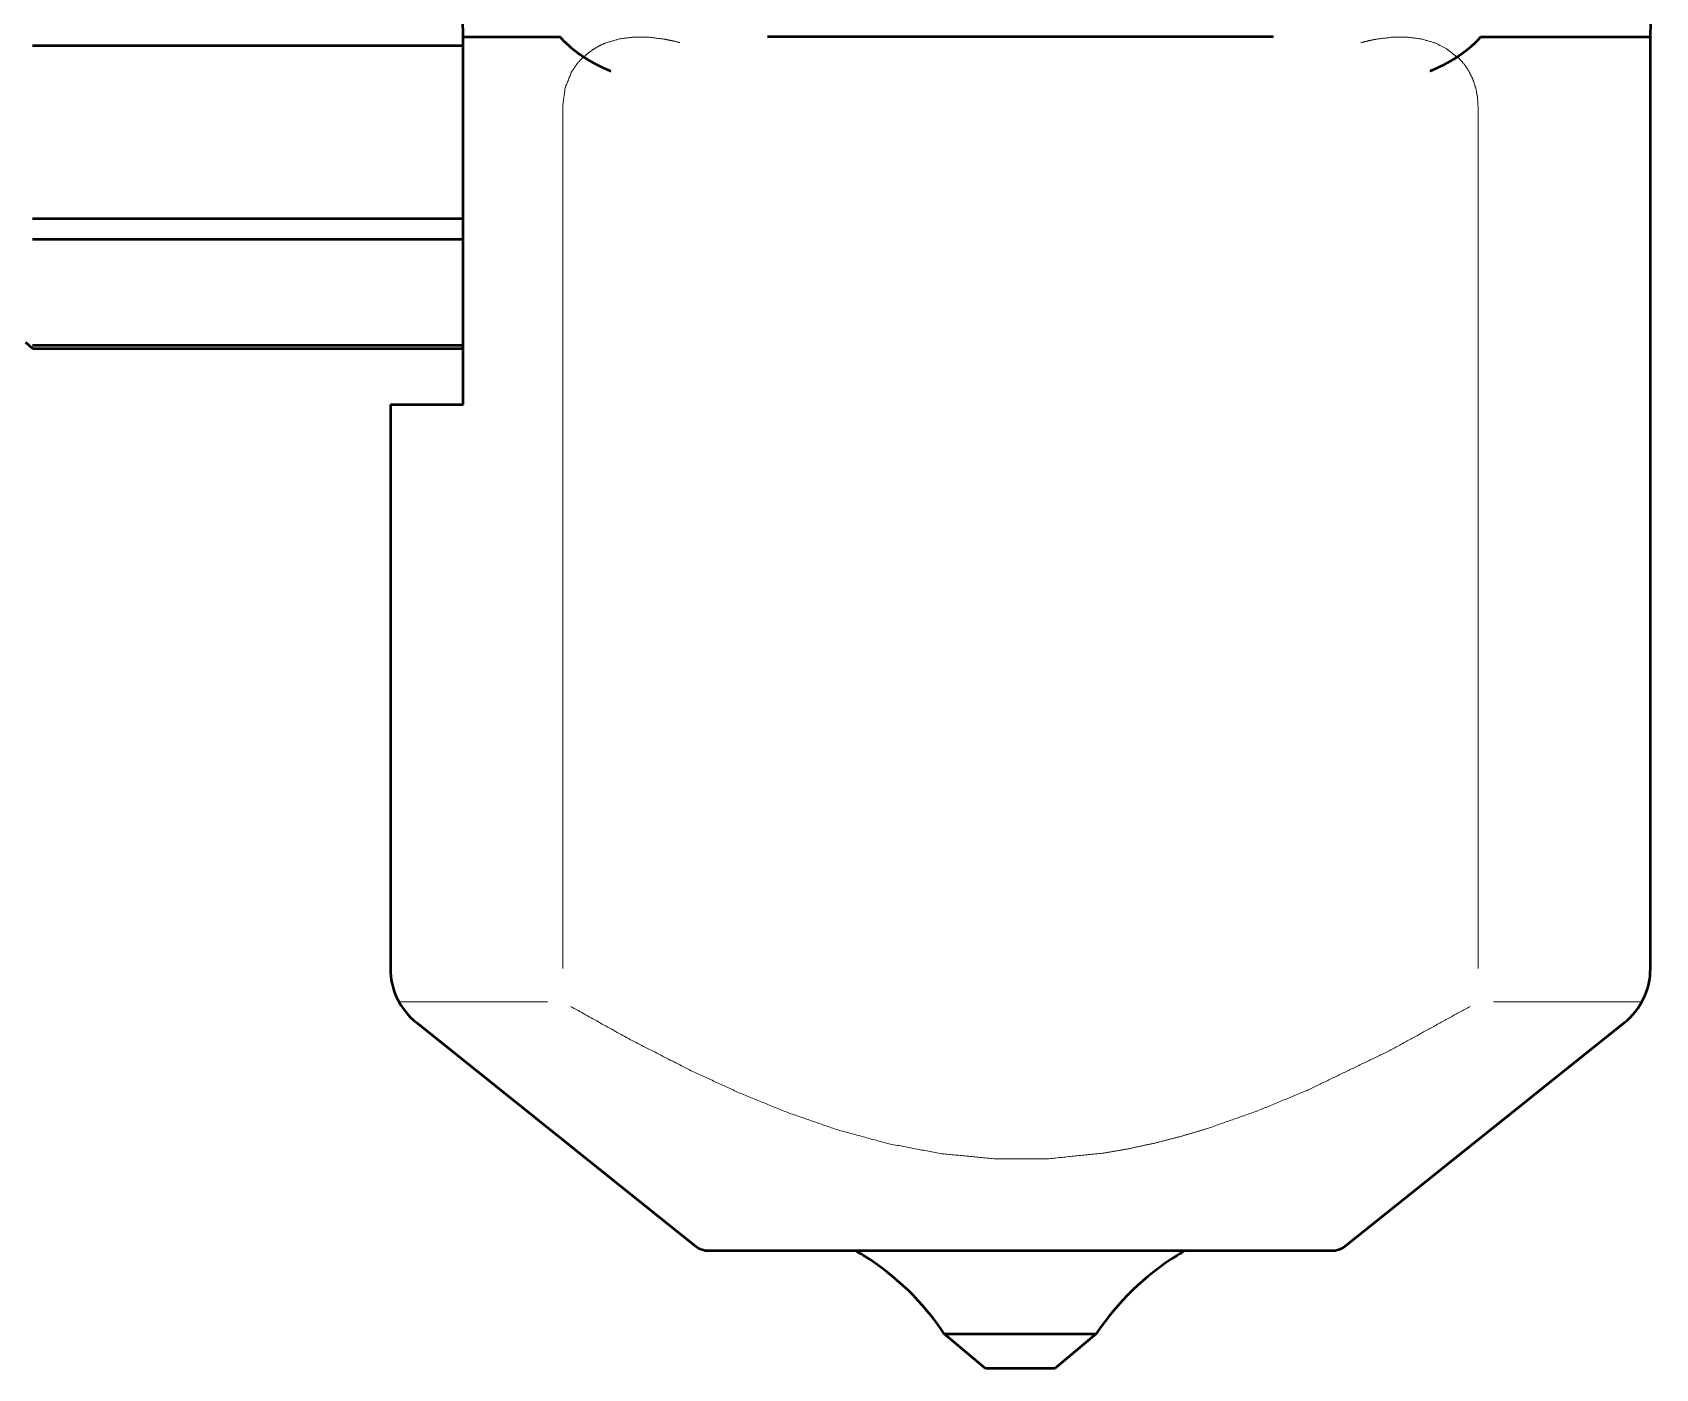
# Paper-space layout 'Layout1' of a CAD drawing. Header units: millimetres. Extents: x 69 to 348, y 30 to 269.
# Drawn here: x 203.96 to 250.76, y 94.43 to 132.96 of the extents above; entities that cross this region are included whole.
import ezdxf

# ---------------------------------------------------------------- set-up
doc = ezdxf.new("R2010")
doc.units = ezdxf.units.MM
doc.layers.add('170', color=7, linetype='Continuous', true_color=0xffffff)

psp = doc.layouts.get("Layout1")

# ---------------------------------------------------------------- linework, layer by layer
at = {"layer": '170', "color": 155, "linetype": 'Continuous', "lineweight": 50}
for p, q in [((250.615, 132.829), (250.762, 138.428)), ((203.956, 132.586), (216.38, 132.586)), ((203.956, 132.586), (216.38, 132.586)), ((216.38, 122.229), (216.38, 132.829)), ((250.615, 105.966), (250.615, 132.829)), ((216.38, 127.586), (203.956, 127.586)), ((216.38, 127.586), (203.956, 127.586)), ((203.956, 127.002), (216.38, 127.002)), ((203.956, 127.002), (216.38, 127.002)), ((203.956, 123.845), (203.769, 124.016)), ((203.956, 123.845), (203.769, 124.016)), ((216.38, 123.928), (203.956, 123.928)), ((216.38, 123.928), (203.956, 123.928)), ((203.956, 123.845), (216.38, 123.845)), ((203.956, 123.845), (216.38, 123.845)), ((214.276, 122.229), (214.276, 105.966)), ((215.027, 104.405), (223.081, 97.961)), ((241.81, 97.961), (249.865, 104.405)), ((231.442, 94.429), (230.25, 95.429)), ((234.634, 95.429), (233.442, 94.429))]:
    psp.add_line(p, q, dxfattribs=at)
at = {"layer": '170', "color": 155, "linetype": 'Continuous', "lineweight": 13}
for p, q in [((219.247, 130.829), (219.247, 105.966)), ((245.644, 105.966), (245.644, 130.829)), ((214.522, 105.005), (218.804, 105.005)), ((250.369, 105.005), (246.088, 105.005))]:
    psp.add_line(p, q, dxfattribs=at)
at = {"layer": '170', "color": 155, "linetype": 'Continuous', "lineweight": 50}
for centre, radius, start, end in [((216.276, 105.966), 2, 180, 231.3402), ((248.615, 105.966), 2, 308.6598, 0), ((223.456, 98.429), 0.6, 231.3402, 270), ((223.916, 91.229), 7.6, 58.2245, 60.276), ((240.968, 91.229), 7.6, 119.7242, 121.7755), ((241.435, 98.429), 0.6, 270, 308.6598), ((223.916, 91.229), 7.6, 33.5477, 58.2245), ((240.968, 91.229), 7.6, 121.7755, 146.4523)]:
    psp.add_arc(centre, radius, start, end, dxfattribs=at)
for points in [[(216.38, 132.829), (216.244, 137.429)], [(216.38, 132.829), (219.153, 132.829)]]:
    psp.add_open_spline(points, degree=1, dxfattribs=at)
for points, knots in [([(219.153, 132.829), (219.16, 132.829), (219.166, 132.827), (219.173, 132.824), (219.178, 132.818)], [0, 0, 0.235698, 0.475332, 0.727744, 1, 1]), ([(220.63, 131.842), (220.604, 131.853), (220.578, 131.863), (220.552, 131.874), (220.525, 131.885), (220.473, 131.908), (220.42, 131.932), (220.316, 131.982), (220.213, 132.034), (220.161, 132.062), (220.11, 132.09), (220.06, 132.118), (220.011, 132.147), (219.913, 132.207), (219.819, 132.269), (219.726, 132.333), (219.636, 132.399), (219.593, 132.433), (219.55, 132.467), (219.508, 132.501), (219.467, 132.536), (219.314, 132.675), (219.178, 132.818)], [0, 0, 0.01593, 0.031912, 0.048032, 0.064297, 0.096858, 0.129475, 0.194909, 0.260663, 0.293645, 0.326538, 0.359258, 0.391823, 0.456521, 0.520688, 0.584361, 0.647595, 0.678965, 0.709985, 0.740598, 0.770835, 0.888142, 1, 1]), ([(239.742, 132.829), (238.007, 132.829), (234.333, 132.829), (230.558, 132.829), (226.885, 132.829), (225.149, 132.829)], [0, 0, 0.118931, 0.370641, 0.629359, 0.881069, 1, 1]), ([(245.713, 132.818), (245.577, 132.675), (245.424, 132.536), (245.383, 132.501), (245.342, 132.467), (245.299, 132.433), (245.255, 132.399), (245.165, 132.333), (245.073, 132.269), (244.978, 132.207), (244.881, 132.147), (244.831, 132.118), (244.781, 132.09), (244.73, 132.062), (244.679, 132.034), (244.575, 131.982), (244.471, 131.932), (244.419, 131.908), (244.366, 131.885), (244.34, 131.874), (244.313, 131.863), (244.287, 131.853), (244.261, 131.842)], [0, 0, 0.111865, 0.229171, 0.259399, 0.290011, 0.321031, 0.352401, 0.415634, 0.479317, 0.543473, 0.60817, 0.640735, 0.673454, 0.706347, 0.739329, 0.805082, 0.870526, 0.903142, 0.935692, 0.951958, 0.968089, 0.98406, 1, 1]), ([(245.713, 132.818), (245.719, 132.824), (245.725, 132.827), (245.732, 132.829), (245.738, 132.829)], [0, 0, 0.273224, 0.525164, 0.764866, 1, 1]), ([(245.738, 132.829), (248.069, 132.829), (248.971, 132.829), (250.2, 132.829), (250.615, 132.829)], [0, 0, 0.47785, 0.662917, 0.914748, 1, 1]), ([(214.276, 122.229), (214.41, 122.229), (215.47, 122.229), (216.38, 122.229)], [0, 0, 0.063663, 0.567376, 1, 1]), ([(223.456, 97.829), (223.896, 97.829), (225.173, 97.829), (226.09, 97.829), (228.365, 97.829), (231.04, 97.829), (233.852, 97.829), (236.527, 97.829), (238.802, 97.829), (240.455, 97.829), (241.325, 97.829), (241.435, 97.829)], [0, 0, 0.024484, 0.095512, 0.14647, 0.273029, 0.421805, 0.578235, 0.727007, 0.853559, 0.945505, 0.993844, 1, 1]), ([(230.25, 95.429), (230.658, 95.429), (231.139, 95.429), (232.424, 95.429), (233.716, 95.429), (234.521, 95.429), (234.634, 95.429)], [0, 0, 0.093041, 0.202738, 0.495834, 0.790523, 0.974243, 1, 1]), ([(233.442, 94.429), (233.304, 94.429), (232.434, 94.429), (231.935, 94.429), (231.442, 94.429)], [0, 0, 0.069073, 0.50416, 0.75361, 1, 1])]:
    psp.add_open_spline(points, degree=1, knots=knots, dxfattribs=at)
at = {"layer": '170', "color": 155, "linetype": 'Continuous', "lineweight": 13}
for points, knots in [([(222.625, 132.665), (222.405, 132.72), (222.185, 132.764), (221.742, 132.82), (221.307, 132.825), (220.885, 132.773), (220.481, 132.654), (220.29, 132.566), (220.108, 132.457), (219.976, 132.359), (219.853, 132.247)], [0, 0, 0.07735, 0.153876, 0.306198, 0.454574, 0.599557, 0.742958, 0.814676, 0.88717, 0.943059, 1, 1]), ([(245.039, 132.247), (244.747, 132.481), (244.425, 132.648), (244.023, 132.769), (243.601, 132.824), (243.169, 132.821), (242.727, 132.768), (242.497, 132.722), (242.267, 132.665)], [0, 0, 0.127501, 0.251334, 0.394616, 0.539739, 0.687139, 0.838837, 0.918921, 1, 1]), ([(219.84, 132.255), (219.662, 132.06), (219.507, 131.832), (219.317, 131.361), (219.247, 130.83), (219.247, 130.829)], [0, 0, 0.166538, 0.340767, 0.661228, 0.999465, 1, 1]), ([(245.644, 130.829), (245.626, 131.1), (245.575, 131.362), (245.493, 131.608), (245.383, 131.833), (245.229, 132.061), (245.052, 132.255)], [0, 0, 0.171066, 0.339661, 0.503075, 0.660426, 0.834305, 1, 1]), ([(219.473, 104.873), (221.198, 103.913), (222.95, 103.019), (224.331, 102.383), (225.737, 101.81), (227.176, 101.312), (228.653, 100.91), (230.178, 100.624), (231.725, 100.476), (233.268, 100.481), (234.806, 100.636), (235.574, 100.768), (236.337, 100.933), (237.088, 101.128), (237.83, 101.348), (239.286, 101.86), (240.711, 102.45), (243.095, 103.598), (245.418, 104.874)], [0, 0, 0.07121, 0.14218, 0.197016, 0.251814, 0.306716, 0.361969, 0.417943, 0.474008, 0.529654, 0.58544, 0.613556, 0.641698, 0.6697, 0.697605, 0.753272, 0.808934, 0.904388, 1, 1])]:
    psp.add_open_spline(points, degree=1, knots=knots, dxfattribs=at)

doc.saveas('drawing.dxf')
